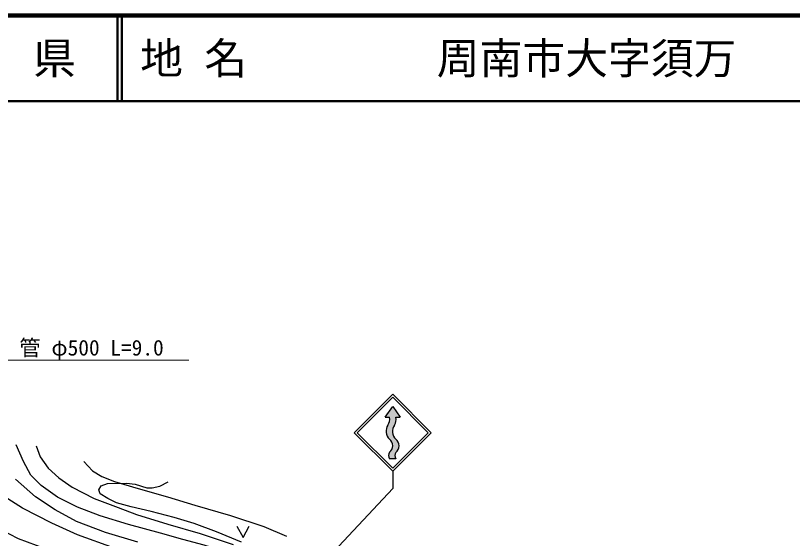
# Model space of a CAD drawing. Units: millimetres, scale not verified. Extents: x 40000 to 680000, y 20000 to 380000.
# Drawn here: x 355826 to 446572, y 318894 to 380000 of the extents above; entities that cross this region are included whole.
import ezdxf
from ezdxf.enums import TextEntityAlignment as Align

# ---------------------------------------------------------------- set-up
doc = ezdxf.new("R2010")
doc.units = ezdxf.units.MM
doc.header["$LTSCALE"] = 1000
for name, color, linetype, lineweight in [('M-BGD', 7, 'Continuous', 25), ('M-STR-HTXT', 7, 'Continuous', 13), ('M-STR-STRC', 7, 'Continuous', 25), ('M-TTL', 2, 'Continuous', 140), ('M-TTL-LINE', 7, 'Continuous', 50)]:
    doc.layers.add(name, color=color, linetype=linetype, lineweight=lineweight)
doc.layers.add('M-TTL-TXT', color=7, linetype='Continuous')
doc.styles.add('ＭＳ ゴシック', font='')
doc.styles.get('ＭＳ ゴシック').set_extended_font_data('MS Gothic')

msp = doc.modelspace()

# ---------------------------------------------------------------- hatches: boundary and pattern name
at = {"layer": 'M-STR-STRC'}
msp.add_hatch(color=256, dxfattribs=at).paths.add_polyline_path([(399885, 334299), (399010, 333049), (399510, 333049), (399518, 333003), (399524, 332957), (399529, 332910), (399531, 332863), (399532, 332816), (399530, 332769), (399527, 332723), (399522, 332676), (399516, 332630), (399507, 332583), (399497, 332538), (399485, 332492), (399471, 332448), (399455, 332404), (399438, 332360), (399419, 332317), (399398, 332275), (399375, 332234), (399352, 332194), (399326, 332154), (399323, 332150), (399296, 332106), (399270, 332062), (399246, 332017), (399224, 331970), (399204, 331923), (399185, 331875), (399169, 331827), (399154, 331778), (399142, 331728), (399131, 331678), (399122, 331627), (399116, 331577), (399111, 331526), (399108, 331474), (399107, 331423), (399109, 331372), (399112, 331321), (399117, 331270), (399125, 331219), (399134, 331169), (399145, 331118), (399159, 331069), (399174, 331020), (399191, 330972), (399210, 330924), (399231, 330877), (399254, 330831), (399278, 330786), (399304, 330742), (399332, 330699), (399362, 330657), (399393, 330617), (399426, 330577), (399460, 330539), (399496, 330502), (399510, 330488), (399540, 330464), (399568, 330440), (399596, 330414), (399622, 330387), (399648, 330359), (399672, 330330), (399695, 330300), (399717, 330269), (399738, 330238), (399757, 330205), (399776, 330172), (399792, 330138), (399808, 330104), (399822, 330069), (399835, 330033), (399846, 329997), (399856, 329961), (399865, 329924), (399872, 329887), (399877, 329850), (399882, 329812), (399884, 329774), (399885, 329737), (399885, 329699), (399883, 329661), (399880, 329624), (399875, 329586), (399869, 329549), (399861, 329512), (399852, 329475), (399842, 329439), (399830, 329403), (399816, 329368), (399802, 329333), (399786, 329299), (399768, 329265), (399749, 329232), (399729, 329200), (399708, 329169), (399686, 329139), (399662, 329109), (399637, 329081), (399611, 329053), (399584, 329027), (399556, 329001), (399528, 328977), (399510, 328964), (399496, 328943), (399482, 328921), (399469, 328899), (399457, 328877), (399446, 328854), (399436, 328830), (399427, 328807), (399418, 328782), (399411, 328758), (399405, 328733), (399399, 328709), (399395, 328683), (399391, 328658), (399389, 328633), (399387, 328607), (399387, 328582), (399387, 328556), (399389, 328531), (399391, 328506), (399395, 328480), (399399, 328455), (399405, 328430), (399411, 328406), (399419, 328381), (399427, 328357), (399436, 328333), (399447, 328310), (399458, 328287), (399470, 328265), (399483, 328243), (399496, 328221), (399510, 328201), (400260, 328201), (400246, 328221), (400233, 328241), (400220, 328262), (400208, 328283), (400197, 328305), (400187, 328327), (400178, 328349), (400170, 328372), (400162, 328395), (400156, 328418), (400150, 328442), (400145, 328466), (400142, 328490), (400139, 328514), (400137, 328538), (400136, 328562), (400136, 328587), (400137, 328611), (400139, 328635), (400142, 328659), (400146, 328683), (400151, 328707), (400156, 328730), (400163, 328754), (400171, 328777), (400179, 328800), (400188, 328822), (400199, 328844), (400210, 328866), (400221, 328887), (400234, 328907), (400248, 328928), (400261, 328945), (400291, 328970), (400319, 328995), (400347, 329022), (400374, 329050), (400400, 329079), (400424, 329108), (400447, 329139), (400469, 329171), (400490, 329203), (400510, 329236), (400528, 329270), (400545, 329305), (400560, 329340), (400574, 329376), (400587, 329412), (400598, 329449), (400608, 329487), (400616, 329524), (400623, 329562), (400628, 329600), (400632, 329639), (400635, 329677), (400635, 329716), (400635, 329754), (400632, 329793), (400629, 329831), (400624, 329869), (400617, 329907), (400609, 329945), (400599, 329982), (400588, 330019), (400575, 330055), (400561, 330091), (400546, 330127), (400529, 330161), (400511, 330195), (400491, 330228), (400471, 330261), (400449, 330293), (400425, 330323), (400401, 330353), (400376, 330382), (400349, 330410), (400321, 330437), (400292, 330462), (400263, 330487), (400260, 330489), (400223, 330525), (400188, 330563), (400155, 330602), (400123, 330642), (400093, 330683), (400065, 330726), (400038, 330769), (400013, 330814), (399989, 330860), (399968, 330906), (399948, 330954), (399930, 331002), (399914, 331050), (399900, 331100), (399888, 331150), (399878, 331200), (399870, 331250), (399864, 331301), (399860, 331352), (399858, 331404), (399858, 331455), (399860, 331506), (399864, 331557), (399869, 331608), (399877, 331659), (399887, 331709), (399899, 331759), (399913, 331808), (399929, 331857), (399946, 331905), (399966, 331952), (399987, 331999), (400011, 332045), (400035, 332090), (400062, 332133), (400073, 332150), (400099, 332189), (400123, 332229), (400145, 332270), (400166, 332312), (400186, 332355), (400203, 332398), (400219, 332443), (400233, 332487), (400246, 332533), (400256, 332578), (400265, 332624), (400272, 332671), (400277, 332717), (400280, 332764), (400282, 332811), (400281, 332858), (400279, 332905), (400275, 332951), (400269, 332998), (400261, 333044), (400260, 333049), (400760, 333049)])

# ---------------------------------------------------------------- linework, layer by layer
at = {"layer": 'M-BGD'}
for points in [[(382255, 316551), (380558, 317270), (377868, 318124), (375375, 318754), (372767, 319532), (369026, 320522), (365720, 321531), (363048, 322540), (360739, 323706), (358802, 325070), (357612, 326307), (356739, 327877), (355914, 329828)], [(358231, 329717), (358691, 328417), (359644, 327116), (360881, 325974), (362437, 324896), (365028, 323583), (367800, 322510), (369963, 321710), (373616, 320547), (377390, 319466), (381241, 318208)], [(363786, 327886), (364821, 326789), (365918, 326127), (367367, 325569), (370151, 324728), (373592, 323764), (376772, 322774), (380942, 321576), (384817, 320279), (387476, 319164)], [(370104, 318460), (366319, 319585), (362943, 320863), (360437, 322242), (358140, 323758), (355803, 325828)], [(382208, 318480), (379312, 319677), (376706, 320651), (374337, 321348), (371650, 322030), (369344, 322588), (367614, 323071), (366608, 323546), (365719, 324097), (365560, 324588), (365832, 325028), (366555, 325328), (368777, 325347), (369799, 325234), (371163, 324822), (371781, 324805), (372695, 325013), (373644, 325509)], [(402113, 292353), (400160, 294240), (397043, 297848), (394571, 300898), (391522, 304331), (389528, 306626), (388105, 308211), (386860, 309375), (385344, 310587), (383398, 311799), (381404, 312931), (378670, 314232), (376099, 315216), (372663, 316180), (370273, 316886), (367375, 317770), (363065, 319313), (360054, 320699), (356652, 322417), (354079, 324077)], [(354031, 319974), (356131, 318899), (359296, 317718)], [(381687, 320315), (382403, 319020), (383119, 320315)]]:
    msp.add_lwpolyline(points, dxfattribs=at)
at = {"layer": 'M-STR-HTXT'}
msp.add_lwpolyline([(348299, 316975), (350645, 339717), (376083, 339717)], dxfattribs=at)
at = {"layer": 'M-STR-STRC'}
for p, q in [((395386, 331251), (399886, 335751)), ((395740, 331251), (399886, 335397)), ((404386, 331250), (399886, 335751)), ((404033, 331250), (399886, 335397)), ((399010, 333049), (399885, 334299)), ((399885, 334299), (400760, 333049)), ((399010, 333049), (399510, 333049)), ((400260, 333049), (400760, 333049)), ((395386, 331251), (399886, 326750)), ((395740, 331251), (399886, 327104)), ((399886, 327104), (404033, 331250)), ((399886, 326750), (404386, 331250)), ((400260, 328201), (399510, 328201)), ((399886, 326750), (399886, 324750)), ((382805, 306446), (399886, 324750))]:
    msp.add_line(p, q, dxfattribs=at)
for centre, radius, start, end in [((398338, 332824), 1194, 325.59426, 10.8565), ((399088, 332824), 1194, 325.60114, 10.85457), ((400413, 331431), 1306, 146.61414, 226.26108), ((401163, 331431), 1305, 146.60657, 226.22181), ((398923, 329726), 962, 307.59913, 52.40087), ((399654, 329717), 981, 308.18199, 51.89869), ((400036, 328582), 649, 144.05104, 215.94576), ((400754, 328573), 618, 142.95174, 216.9996)]:
    msp.add_arc(centre, radius, start, end, dxfattribs=at)
at = {"layer": 'M-TTL'}
msp.add_line((680000, 380000), (40000, 380000), dxfattribs=at)
at = {"layer": 'M-TTL-LINE'}
for p, q in [((367750, 380000), (367750, 370000)), ((368250, 380000), (368250, 370000)), ((40000, 370000), (680000, 370000))]:
    msp.add_line(p, q, dxfattribs=at)

# ---------------------------------------------------------------- texts
at = {"layer": 'M-STR-HTXT', "style": 'ＭＳ ゴシック'}
msp.add_text('土  管 φ500 L=9.0', height=1833, dxfattribs=at).set_placement((351273, 339717), align=Align.BOTTOM_LEFT)
at = {"layer": 'M-TTL-TXT', "style": 'ＭＳ ゴシック'}
msp.add_text('山\u3000口\u3000県', height=3666, dxfattribs=at).set_placement((350375, 375000), align=Align.MIDDLE_CENTER)
for s, p in [('地 名', (370380, 375000)), ('周南市大字須万', (405024, 375000))]:
    msp.add_text(s, height=3666, dxfattribs=at).set_placement(p, align=Align.MIDDLE_LEFT)

doc.saveas('drawing.dxf')
